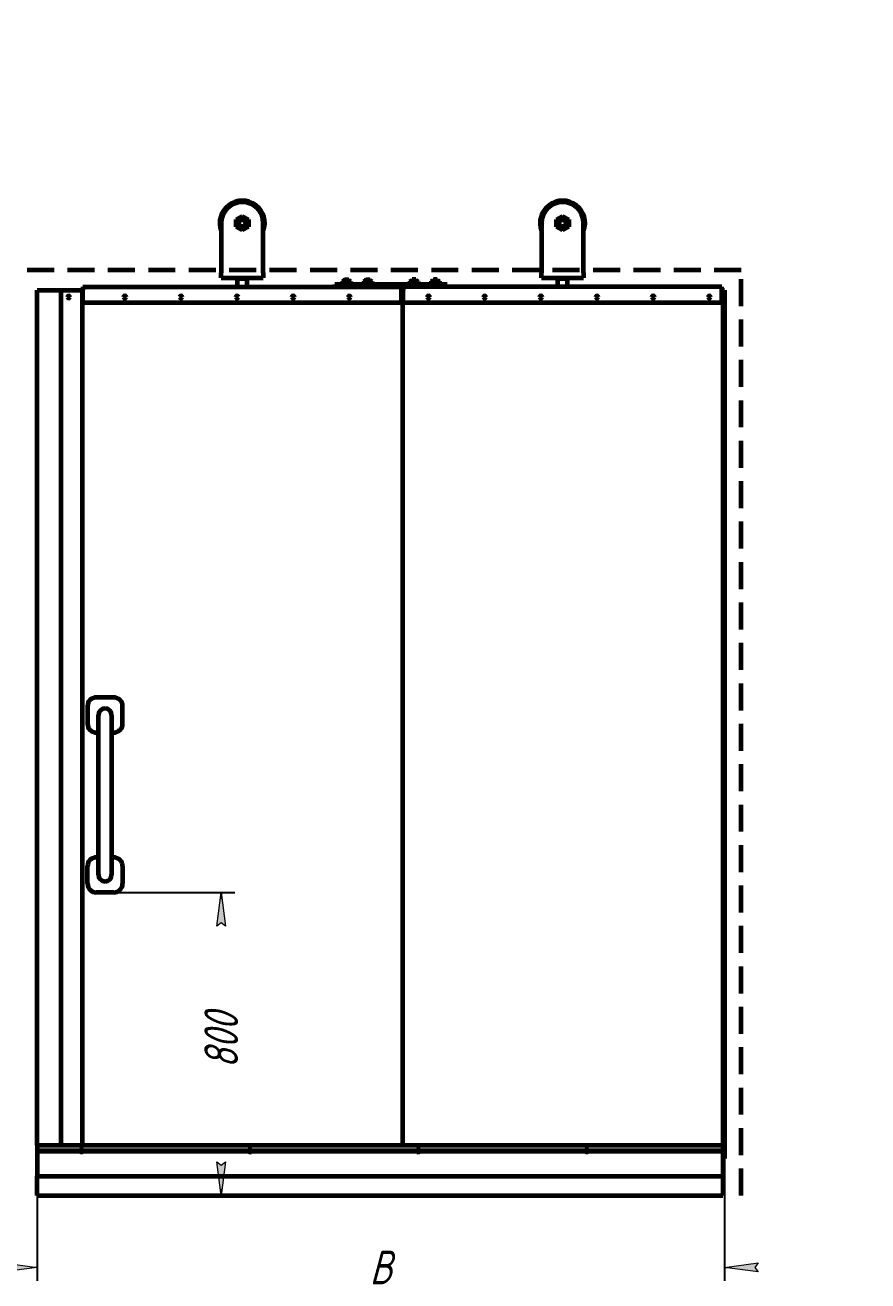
# Model space of a CAD drawing. Header units: millimetres. Extents: x 0 to 3360, y 0 to 297.
# Drawn here: x 677.6 to 802.7, y 110.6 to 297 of the extents above; entities that cross this region are included whole.
import ezdxf

# ---------------------------------------------------------------- set-up
doc = ezdxf.new("R2010")
doc.units = ezdxf.units.MM
for name, pattern in [('K5LT_BASIC', [0]), ('K5LT_DASHED_REINFORCED', [6, 4, -2]), ('K5LT_THIN', [0])]:
    doc.linetypes.add(name, pattern=pattern)
doc.layers.add('Системный слой', color=7, linetype='Continuous')
doc.styles.add('KDIMTEXTSTYLE', font='GOST_AU.SHX', dxfattribs={"width": 0.96, "oblique": 15, "height": 5})
doc.dimstyles.new('KDIMSTYLE (0.08)', dxfattribs={"dimtxt": 5, "dimasz": 1, "dimexe": 2, "dimexo": 0, "dimgap": 1, "dimtad": 1, "dimlfac": 12, "dimtxsty": 'KDIMTEXTSTYLE', "dimsah": 1, "dimcen": 0, "dimdle": 1, "dimadec": 0, "dimazin": 0, "dimtfac": 0.667, "dimtmove": 0, "dimatfit": 3, "dimfxl": 1, "dimtvp": 1, "dimtolj": 1, "dimtzin": 0, "dimarcsym": 0})

# ---------------------------------------------------------------- blocks, each defined once
blk = doc.blocks.new('U567')
at = {"layer": 'Системный слой', "color": 5, "linetype": 'K5LT_BASIC', "lineweight": 60, "true_color": 0x0000ff}
for p, q in [((686.85, 195.93), (686.85, 193.32)), ((690.75, 197.23), (688.15, 197.23)), ((692.06, 193.32), (692.06, 195.93)), ((688.48, 170.9), (688.48, 194.62)), ((690.43, 194.62), (690.43, 170.9)), ((688.15, 192.02), (688.48, 192.02)), ((690.43, 192.02), (690.75, 192.02)), ((688.15, 173.51), (688.48, 173.51)), ((690.43, 173.51), (690.75, 173.51)), ((686.85, 169.6), (686.85, 172.2)), ((692.06, 172.2), (692.06, 169.6)), ((690.75, 168.3), (688.15, 168.3))]:
    blk.add_line(p, q, dxfattribs=at)
for centre, radius, start, end in [((688.15, 195.93), 1.3, 90, 180), ((690.75, 195.93), 1.3, 0, 90), ((689.45, 194.62), 0.977, 90, 180), ((689.45, 194.62), 0.977, 0, 90), ((688.15, 193.32), 1.3, 180, 270), ((690.75, 193.32), 1.3, 270, 0), ((688.15, 172.2), 1.3, 90, 180), ((690.75, 172.2), 1.3, 0, 90), ((688.15, 169.6), 1.3, 180, 270), ((689.45, 170.9), 0.977, 180, 270), ((689.45, 170.9), 0.977, 270, 0), ((690.75, 169.6), 1.3, 270, 0)]:
    blk.add_arc(centre, radius, start, end, dxfattribs=at)
blk = doc.blocks.new('KDIMARROW_01')
at = {"layer": 'Системный слой'}
blk.add_hatch(color=0, dxfattribs=at).paths.add_polyline_path([(0, 0), (-5, 0.66), (-4.5, 0), (-5, -0.66)])
at = {"layer": 'Системный слой', "color": 0, "linetype": 'K5LT_THIN', "lineweight": 18}
for p, q in [((-4.5, 0), (-5, 0.66)), ((-5, 0.66), (0, 0)), ((0, 0), (-5, -0.66)), ((-5, -0.66), (-4.5, 0)), ((0, 0), (-1, 0))]:
    blk.add_line(p, q, dxfattribs=at)

msp = doc.modelspace()

# ---------------------------------------------------------------- linework, layer by layer
at = {"layer": 'Системный слой', "color": 5, "linetype": 'K5LT_BASIC', "lineweight": 60, "true_color": 0x0000ff}
for p, q in [((708.90289, 268.13778), (709.81956, 268.66702)), ((709.81956, 268.66702), (710.73623, 268.13778)), ((756.44456, 268.13778), (757.36123, 268.66702)), ((757.36123, 268.66702), (758.27789, 268.13778)), ((706.69456, 267.60854), (706.69456, 260.23354)), ((708.90289, 267.0793), (708.90289, 268.13778)), ((709.81956, 266.55007), (708.90289, 267.0793)), ((710.73623, 267.0793), (709.81956, 266.55007)), ((710.73623, 268.13778), (710.73623, 267.0793)), ((712.94456, 260.23354), (712.94456, 267.60854)), ((754.23623, 267.60854), (754.23623, 260.23354)), ((756.44456, 267.0793), (756.44456, 268.13778)), ((757.36123, 266.55007), (756.44456, 267.0793)), ((758.27789, 267.0793), (757.36123, 266.55007)), ((758.27789, 268.13778), (758.27789, 267.0793)), ((760.48623, 260.23354), (760.48623, 267.60854)), ((706.69456, 259.48354), (706.69456, 260.23354)), ((706.69456, 259.48354), (712.94456, 259.48354)), ((709.06956, 259.40021), (710.56956, 259.40021)), ((709.06956, 259.40021), (709.06956, 258.15021)), ((709.15289, 259.48354), (709.31956, 259.48354)), ((709.15289, 259.48354), (709.15289, 259.40021)), ((710.31956, 259.48354), (710.48623, 259.48354)), ((710.48623, 259.48354), (710.48623, 259.40021)), ((710.56956, 258.15021), (710.56956, 259.40021)), ((712.94456, 260.23354), (712.94456, 259.48354)), ((725.02789, 259.23354), (724.96539, 259.17104)), ((725.63206, 259.17104), (724.96539, 259.17104)), ((724.96539, 259.02521), (724.96539, 259.17104)), ((725.02789, 259.23354), (725.56956, 259.23354)), ((725.56956, 259.23354), (725.63206, 259.17104)), ((725.63206, 259.02521), (725.63206, 259.17104)), ((728.19456, 259.23354), (728.13206, 259.17104)), ((728.79873, 259.17104), (728.13206, 259.17104)), ((728.13206, 259.02521), (728.13206, 259.17104)), ((728.19456, 259.23354), (728.73623, 259.23354)), ((728.73623, 259.23354), (728.79873, 259.17104)), ((728.79873, 259.02521), (728.79873, 259.17104)), ((735.02789, 259.23354), (734.96539, 259.17104)), ((734.96539, 259.17104), (735.63206, 259.17104)), ((734.96539, 259.02521), (734.96539, 259.17104)), ((735.56956, 259.23354), (735.02789, 259.23354)), ((735.56956, 259.23354), (735.63206, 259.17104)), ((735.63206, 259.02521), (735.63206, 259.17104)), ((738.19456, 259.23354), (738.13206, 259.17104)), ((738.13206, 259.17104), (738.79873, 259.17104)), ((738.13206, 259.02521), (738.13206, 259.17104)), ((738.73623, 259.23354), (738.19456, 259.23354)), ((738.73623, 259.23354), (738.79873, 259.17104)), ((738.79873, 259.02521), (738.79873, 259.17104)), ((754.23623, 259.48354), (754.23623, 260.23354)), ((754.23623, 259.48354), (760.48623, 259.48354)), ((756.61123, 259.40021), (758.11123, 259.40021)), ((756.61123, 259.40021), (756.61123, 258.15021)), ((756.69456, 259.48354), (756.86123, 259.48354)), ((756.69456, 259.48354), (756.69456, 259.40021)), ((757.86123, 259.48354), (758.02789, 259.48354)), ((758.02789, 259.48354), (758.02789, 259.40021)), ((758.11123, 258.15021), (758.11123, 259.40021)), ((760.48623, 260.23354), (760.48623, 259.48354)), ((679.38206, 257.65021), (686.17373, 257.65021)), ((679.38206, 130.76563), (679.38206, 257.65021)), ((682.96539, 130.76563), (682.96539, 257.65021)), ((686.04873, 257.65021), (686.04873, 130.76563)), ((686.17373, 258.15021), (686.17373, 257.65021)), ((686.17373, 258.15021), (733.46539, 258.15021)), ((686.17373, 255.81688), (686.17373, 257.65021)), ((723.54873, 258.15021), (723.54873, 258.48354)), ((724.38206, 258.48354), (723.54873, 258.48354)), ((724.38206, 258.15021), (723.54873, 258.15021)), ((739.38206, 258.48354), (724.38206, 258.48354)), ((739.38206, 258.15021), (724.38206, 258.15021)), ((724.81123, 259.02521), (724.67326, 258.94556)), ((724.67326, 258.94556), (724.67326, 258.56319)), ((724.81123, 258.48354), (724.67326, 258.56319)), ((724.87654, 259.02521), (724.81123, 259.02521)), ((725.78623, 259.02521), (724.87654, 259.02521)), ((724.986, 258.94556), (724.986, 258.56319)), ((725.61146, 258.94556), (725.61146, 258.56319)), ((725.78623, 259.02521), (725.92419, 258.94556)), ((725.78623, 258.48354), (725.92419, 258.56319)), ((725.92419, 258.94556), (725.92419, 258.56319)), ((727.97789, 259.02521), (727.83993, 258.94556)), ((727.83993, 258.94556), (727.83993, 258.56319)), ((727.97789, 258.48354), (727.83993, 258.56319)), ((728.04321, 259.02521), (727.97789, 259.02521)), ((728.95289, 259.02521), (728.04321, 259.02521)), ((728.15266, 258.94556), (728.15266, 258.56319)), ((728.77813, 258.94556), (728.77813, 258.56319)), ((728.95289, 259.02521), (729.09086, 258.94556)), ((728.95289, 258.48354), (729.09086, 258.56319)), ((729.09086, 258.94556), (729.09086, 258.56319)), ((733.46539, 257.65021), (733.46539, 258.15021)), ((733.46539, 255.81688), (733.46539, 257.65021)), ((733.46539, 257.65021), (733.59039, 257.65021)), ((733.59039, 257.65021), (733.59039, 130.76563)), ((733.59039, 257.65021), (733.59039, 130.76563)), ((733.59039, 257.65021), (733.71539, 257.65021)), ((733.71539, 258.15021), (733.71539, 257.65021)), ((733.71539, 255.81688), (733.71539, 257.65021)), ((734.81123, 259.02521), (734.67326, 258.94556)), ((734.67326, 258.94556), (734.67326, 258.56319)), ((734.81123, 258.48354), (734.67326, 258.56319)), ((734.81123, 259.02521), (735.72091, 259.02521)), ((734.986, 258.94556), (734.986, 258.56319)), ((735.61146, 258.94556), (735.61146, 258.56319)), ((735.72091, 259.02521), (735.78623, 259.02521)), ((735.78623, 259.02521), (735.92419, 258.94556)), ((735.78623, 258.48354), (735.92419, 258.56319)), ((735.92419, 258.94556), (735.92419, 258.56319)), ((737.97789, 259.02521), (737.83993, 258.94556)), ((737.83993, 258.94556), (737.83993, 258.56319)), ((737.97789, 258.48354), (737.83993, 258.56319)), ((737.97789, 259.02521), (738.88758, 259.02521)), ((738.15266, 258.94556), (738.15266, 258.56319)), ((738.77813, 258.94556), (738.77813, 258.56319)), ((738.88758, 259.02521), (738.95289, 259.02521)), ((738.95289, 259.02521), (739.09086, 258.94556)), ((738.95289, 258.48354), (739.09086, 258.56319)), ((739.09086, 258.94556), (739.09086, 258.56319)), ((740.21539, 258.48354), (739.38206, 258.48354)), ((740.21539, 258.15021), (739.38206, 258.15021)), ((740.21539, 258.15021), (740.21539, 258.48354)), ((771.92373, 258.15021), (740.21539, 258.15021)), ((781.00706, 258.15021), (771.92373, 258.15021)), ((781.00706, 257.65021), (781.00706, 258.15021)), ((781.00706, 255.81688), (781.00706, 257.65021)), ((781.00706, 257.65021), (781.13206, 257.65021)), ((781.13206, 257.65021), (781.13206, 123.31313)), ((781.13206, 257.65021), (781.13206, 123.31313)), ((781.13206, 257.65021), (781.38206, 257.65021)), ((781.38206, 257.65021), (781.38206, 128.80729)), ((686.04873, 255.81688), (733.46539, 255.81688)), ((733.71539, 255.81688), (781.00706, 255.81688)), ((686.04873, 230.7194), (686.04873, 230.55273)), ((686.04873, 223.88604), (686.04873, 223.88607)), ((686.04902, 223.7194), (686.04873, 223.7194)), ((686.04902, 223.88604), (686.04902, 223.71937)), ((679.38206, 130.76563), (679.38206, 126.18229)), ((679.38206, 130.76563), (781.13206, 130.76563)), ((679.38206, 129.97396), (685.78258, 129.97396)), ((679.38206, 129.93229), (685.77789, 129.93229)), ((679.38206, 129.89063), (685.78258, 129.89063)), ((686.14821, 129.97396), (710.78258, 129.97396)), ((686.14821, 129.89063), (710.78258, 129.89063)), ((686.15289, 129.93229), (710.77789, 129.93229)), ((711.14821, 129.97396), (735.78258, 129.97396)), ((711.14821, 129.89063), (735.78258, 129.89063)), ((711.15289, 129.93229), (735.77789, 129.93229)), ((736.14821, 129.97396), (760.78258, 129.97396)), ((736.14821, 129.89063), (760.78258, 129.89063)), ((736.15289, 129.93229), (760.77789, 129.93229)), ((761.14821, 129.97396), (781.13206, 129.97396)), ((761.14821, 129.89063), (781.13206, 129.89063)), ((761.15289, 129.93229), (781.13206, 129.93229)), ((781.13206, 128.80729), (781.38206, 128.80729)), ((679.38206, 123.31313), (679.38206, 126.18229)), ((679.38206, 126.18229), (781.13206, 126.18229)), ((679.38206, 123.31313), (781.13206, 123.31313))]:
    msp.add_line(p, q, dxfattribs=at)
at = {"layer": 'Системный слой', "color": 5, "linetype": 'K5LT_DASHED_REINFORCED', "lineweight": 60, "true_color": 0x0000ff}
for p, q in [((783.88206, 260.65021), (567.71539, 260.65021)), ((783.88206, 123.31313), (783.88206, 260.65021))]:
    msp.add_line(p, q, dxfattribs=at)
at = {"layer": 'Системный слой', "color": 7, "linetype": 'K5LT_THIN', "lineweight": 18}
for p, q in [((709.24311, 259.48354), (709.24311, 259.40021)), ((710.39602, 259.48354), (710.39602, 259.40021)), ((756.78477, 259.48354), (756.78477, 259.40021)), ((757.93768, 259.48354), (757.93768, 259.40021))]:
    msp.add_line(p, q, dxfattribs=at)
at = {"layer": 'Системный слой', "color": 5, "linetype": 'K5LT_BASIC', "lineweight": 60, "true_color": 0x0000ff}
for centre, radius in [((709.81956, 267.60854), 0.825), ((757.36123, 267.60854), 0.825), ((709.81956, 267.60854), 0.54521), ((709.81956, 267.60854), 0.49312), ((757.36123, 267.60854), 0.54521), ((757.36123, 267.60854), 0.49312)]:
    msp.add_circle(centre, radius, dxfattribs=at)
for centre, radius, start, end in [((709.81956, 267.60854), 3.33333, 339.6358652, 200.3641348), ((709.81956, 267.60854), 3.25, 344.0576314, 195.9423686), ((709.81956, 267.60854), 3.125, 0, 180), ((757.36123, 267.60854), 3.33333, 339.6358652, 200.3641348), ((757.36123, 267.60854), 3.25, 344.0576314, 195.9423686), ((757.36123, 267.60854), 3.125, 0, 180), ((684.04873, 256.65021), 0.1875, 0, 180), ((684.04873, 256.65021), 0.1875, 180, 0), ((692.38206, 256.65021), 0.1875, 0, 180), ((692.38206, 256.65021), 0.1875, 180, 0), ((700.71539, 256.65021), 0.1875, 0, 180), ((700.71539, 256.65021), 0.1875, 180, 0), ((709.04873, 256.65021), 0.1875, 0, 180), ((709.04873, 256.65021), 0.1875, 180, 0), ((717.38206, 256.65021), 0.1875, 0, 180), ((717.38206, 256.65021), 0.1875, 180, 0), ((725.71539, 256.65021), 0.1875, 0, 180), ((725.71539, 256.65021), 0.1875, 180, 0), ((737.46539, 256.65021), 0.1875, 0, 180), ((737.46539, 256.65021), 0.1875, 180, 0), ((745.79873, 256.65021), 0.1875, 0, 180), ((745.79873, 256.65021), 0.1875, 180, 0), ((754.13206, 256.65021), 0.1875, 0, 180), ((754.13206, 256.65021), 0.1875, 180, 0), ((762.46539, 256.65021), 0.1875, 0, 180), ((762.46539, 256.65021), 0.1875, 180, 0), ((770.79873, 256.65021), 0.1875, 0, 180), ((770.79873, 256.65021), 0.1875, 180, 0), ((779.13206, 256.65021), 0.1875, 0, 180), ((779.13206, 256.65021), 0.1875, 180, 0), ((685.96539, 129.93229), 0.1875, 167.1604116, 180), ((685.96539, 129.93229), 0.1875, 180, 192.8395884), ((685.96539, 129.93229), 0.1875, 12.8395884, 167.1604116), ((685.96539, 129.93229), 0.1875, 192.8395884, 347.1604116), ((685.96539, 129.93229), 0.1875, 0, 12.8395884), ((685.96539, 129.93229), 0.1875, 347.1604116, 0), ((710.96539, 129.93229), 0.1875, 167.1604116, 180), ((710.96539, 129.93229), 0.1875, 180, 192.8395884), ((710.96539, 129.93229), 0.1875, 12.8395884, 167.1604116), ((710.96539, 129.93229), 0.1875, 192.8395884, 347.1604116), ((710.96539, 129.93229), 0.1875, 0, 12.8395884), ((710.96539, 129.93229), 0.1875, 347.1604116, 0), ((735.96539, 129.93229), 0.1875, 167.1604116, 180), ((735.96539, 129.93229), 0.1875, 180, 192.8395884), ((735.96539, 129.93229), 0.1875, 12.8395884, 167.1604116), ((735.96539, 129.93229), 0.1875, 192.8395884, 347.1604116), ((735.96539, 129.93229), 0.1875, 0, 12.8395884), ((735.96539, 129.93229), 0.1875, 347.1604116, 0), ((760.96539, 129.93229), 0.1875, 167.1604116, 180), ((760.96539, 129.93229), 0.1875, 180, 192.8395884), ((760.96539, 129.93229), 0.1875, 12.8395884, 167.1604116), ((760.96539, 129.93229), 0.1875, 192.8395884, 347.1604116), ((760.96539, 129.93229), 0.1875, 0, 12.8395884), ((760.96539, 129.93229), 0.1875, 347.1604116, 0)]:
    msp.add_arc(centre, radius, start, end, dxfattribs=at)
at = {"layer": 'Системный слой', "color": 7, "linetype": 'K5LT_THIN', "lineweight": 18}
for centre in [(709.81956, 267.60854), (757.36123, 267.60854)]:
    msp.add_arc(centre, 0.58333, 70, 340, dxfattribs=at)
at = {"layer": 'Системный слой', "color": 5, "linetype": 'K5LT_BASIC', "lineweight": 60, "true_color": 0x0000ff}
for points, knots in [([(724.82963, 258.99394), (724.81884, 258.99394), (724.80098, 258.99269), (724.77305, 258.98764), (724.74319, 258.97912), (724.70888, 258.96497), (724.68485, 258.95224), (724.67326, 258.94556)], [0, 0, 0, 0, 1.606665546, 2.674862252, 4.226516478, 6.173683735, 8, 8, 8, 8]), ([(724.67326, 258.56319), (724.68887, 258.55419), (724.71417, 258.5412), (724.74965, 258.52762), (724.77612, 258.52043), (724.80281, 258.5159), (724.81958, 258.51481), (724.82963, 258.51482)], [0, 0, 0, 0, 2.459672841, 3.96445866, 5.488322611, 6.503588481, 8, 8, 8, 8]), ([(724.986, 258.94556), (724.97024, 258.95465), (724.94474, 258.96772), (724.90926, 258.98125), (724.88291, 258.98836), (724.85637, 258.99286), (724.83968, 258.99394), (724.82963, 258.99394)], [0, 0, 0, 0, 2.447885207, 3.957149529, 5.470785439, 6.481927517, 8, 8, 8, 8]), ([(724.82963, 258.51482), (724.83683, 258.51481), (724.85109, 258.51547), (724.8722, 258.51836), (724.89279, 258.52293), (724.92208, 258.5318), (724.95305, 258.54505), (724.97732, 258.55819), (724.986, 258.56319)], [0, 0, 0, 0, 1.223170086, 2.426720366, 3.610837504, 4.759468202, 7.482569278, 9, 9, 9, 9]), ([(725.61146, 258.94556), (725.58553, 258.95304), (725.55049, 258.96222), (725.48163, 258.97725), (725.43357, 258.98508), (725.37845, 258.99075), (725.34654, 258.99301), (725.30845, 258.99408), (725.28054, 258.99388), (725.24639, 258.9927), (725.20637, 258.98987), (725.14938, 258.98284), (725.07549, 258.96947), (725.01938, 258.95519), (724.986, 258.94556)], [0, 0, 0, 0, 1.903851453, 2.563228453, 5.009109718, 5.377377798, 6.500325265, 7.273781569, 8.070534859, 8.47281211, 9.689091953, 10.909821147, 12.538369308, 15, 15, 15, 15]), ([(724.986, 258.56319), (725.01193, 258.55571), (725.04697, 258.54653), (725.11582, 258.5315), (725.16389, 258.52367), (725.219, 258.518), (725.25091, 258.51574), (725.289, 258.51467), (725.31692, 258.51487), (725.35106, 258.51605), (725.39108, 258.51888), (725.44808, 258.52591), (725.52197, 258.53928), (725.57808, 258.55356), (725.61146, 258.56319)], [0, 0, 0, 0, 1.903851453, 2.563228453, 5.009109718, 5.377377798, 6.500325265, 7.273781569, 8.070534859, 8.47281211, 9.689091953, 10.909821147, 12.538369308, 15, 15, 15, 15]), ([(725.92419, 258.94556), (725.90673, 258.95563), (725.87245, 258.97296), (725.83524, 258.98508), (725.80769, 258.99075), (725.79173, 258.99301), (725.77269, 258.99408), (725.75873, 258.99388), (725.74166, 258.9927), (725.72165, 258.98987), (725.69315, 258.98284), (725.6562, 258.96947), (725.62815, 258.95519), (725.61146, 258.94556)], [0, 0, 0, 0, 2.392346556, 4.67516907, 5.018885945, 6.066970248, 6.788862798, 7.532499202, 7.907957969, 9.04315249, 10.182499737, 11.702478021, 14, 14, 14, 14]), ([(725.61146, 258.56319), (725.62892, 258.55312), (725.6632, 258.53579), (725.70041, 258.52367), (725.72796, 258.518), (725.74392, 258.51574), (725.76296, 258.51467), (725.77692, 258.51487), (725.79399, 258.51605), (725.814, 258.51888), (725.8425, 258.52591), (725.87945, 258.53928), (725.9075, 258.55356), (725.92419, 258.56319)], [0, 0, 0, 0, 2.392346556, 4.67516907, 5.018885945, 6.066970248, 6.788862798, 7.532499202, 7.907957969, 9.04315249, 10.182499737, 11.702478021, 14, 14, 14, 14]), ([(727.9963, 258.99394), (727.9855, 258.99394), (727.96765, 258.99269), (727.93972, 258.98764), (727.90986, 258.97912), (727.87555, 258.96497), (727.85151, 258.95224), (727.83993, 258.94556)], [0, 0, 0, 0, 1.606665546, 2.674862252, 4.226516478, 6.173683735, 8, 8, 8, 8]), ([(727.83993, 258.56319), (727.85554, 258.55419), (727.88083, 258.5412), (727.91631, 258.52762), (727.94279, 258.52043), (727.96948, 258.5159), (727.98625, 258.51481), (727.9963, 258.51482)], [0, 0, 0, 0, 2.459672841, 3.96445866, 5.488322611, 6.503588481, 8, 8, 8, 8]), ([(728.15266, 258.94556), (728.13691, 258.95465), (728.1114, 258.96772), (728.07593, 258.98125), (728.04958, 258.98836), (728.02304, 258.99286), (728.00635, 258.99394), (727.9963, 258.99394)], [0, 0, 0, 0, 2.447885207, 3.957149529, 5.470785439, 6.481927517, 8, 8, 8, 8]), ([(727.9963, 258.51482), (728.0035, 258.51481), (728.01776, 258.51547), (728.03887, 258.51836), (728.05945, 258.52293), (728.08875, 258.5318), (728.11972, 258.54505), (728.14399, 258.55819), (728.15266, 258.56319)], [0, 0, 0, 0, 1.223170086, 2.426720366, 3.610837504, 4.759468202, 7.482569278, 9, 9, 9, 9]), ([(728.77813, 258.94556), (728.75219, 258.95304), (728.71715, 258.96222), (728.6483, 258.97725), (728.60023, 258.98508), (728.54512, 258.99075), (728.51321, 258.99301), (728.47512, 258.99408), (728.4472, 258.99388), (728.41306, 258.9927), (728.37304, 258.98987), (728.31604, 258.98284), (728.24215, 258.96947), (728.18604, 258.95519), (728.15266, 258.94556)], [0, 0, 0, 0, 1.903851453, 2.563228453, 5.009109718, 5.377377798, 6.500325265, 7.273781569, 8.070534859, 8.47281211, 9.689091953, 10.909821147, 12.538369308, 15, 15, 15, 15]), ([(728.15266, 258.56319), (728.1786, 258.55571), (728.21363, 258.54653), (728.28249, 258.5315), (728.33056, 258.52367), (728.38567, 258.518), (728.41758, 258.51574), (728.45567, 258.51467), (728.48359, 258.51487), (728.51773, 258.51605), (728.55775, 258.51888), (728.61474, 258.52591), (728.68864, 258.53928), (728.74475, 258.55356), (728.77813, 258.56319)], [0, 0, 0, 0, 1.903851453, 2.563228453, 5.009109718, 5.377377798, 6.500325265, 7.273781569, 8.070534859, 8.47281211, 9.689091953, 10.909821147, 12.538369308, 15, 15, 15, 15]), ([(729.09086, 258.94556), (729.0734, 258.95563), (729.03912, 258.97296), (729.00191, 258.98508), (728.97435, 258.99075), (728.9584, 258.99301), (728.93935, 258.99408), (728.9254, 258.99388), (728.90832, 258.9927), (728.88831, 258.98987), (728.85982, 258.98284), (728.82287, 258.96947), (728.79482, 258.95519), (728.77813, 258.94556)], [0, 0, 0, 0, 2.392346556, 4.67516907, 5.018885945, 6.066970248, 6.788862798, 7.532499202, 7.907957969, 9.04315249, 10.182499737, 11.702478021, 14, 14, 14, 14]), ([(728.77813, 258.56319), (728.79558, 258.55312), (728.82986, 258.53579), (728.86707, 258.52367), (728.89463, 258.518), (728.91058, 258.51574), (728.92963, 258.51467), (728.94359, 258.51487), (728.96066, 258.51605), (728.98067, 258.51888), (729.00917, 258.52591), (729.04611, 258.53928), (729.07417, 258.55356), (729.09086, 258.56319)], [0, 0, 0, 0, 2.392346556, 4.67516907, 5.018885945, 6.066970248, 6.788862798, 7.532499202, 7.907957969, 9.04315249, 10.182499737, 11.702478021, 14, 14, 14, 14]), ([(734.67326, 258.94556), (734.69072, 258.95563), (734.725, 258.97296), (734.76221, 258.98508), (734.78977, 258.99075), (734.80572, 258.99301), (734.82477, 258.99408), (734.83873, 258.99388), (734.8558, 258.9927), (734.87581, 258.98987), (734.90431, 258.98284), (734.94125, 258.96947), (734.96931, 258.95519), (734.986, 258.94556)], [0, 0, 0, 0, 2.392346556, 4.67516907, 5.018885945, 6.066970248, 6.788862798, 7.532499202, 7.907957969, 9.04315249, 10.182499737, 11.702478021, 14, 14, 14, 14]), ([(734.986, 258.56319), (734.96854, 258.55312), (734.93426, 258.53579), (734.89705, 258.52367), (734.86949, 258.518), (734.85354, 258.51574), (734.83449, 258.51467), (734.82053, 258.51487), (734.80346, 258.51605), (734.78345, 258.51888), (734.75496, 258.52591), (734.71801, 258.53928), (734.68995, 258.55356), (734.67326, 258.56319)], [0, 0, 0, 0, 2.392346556, 4.67516907, 5.018885945, 6.066970248, 6.788862798, 7.532499202, 7.907957969, 9.04315249, 10.182499737, 11.702478021, 14, 14, 14, 14]), ([(734.986, 258.94556), (735.01193, 258.95304), (735.04697, 258.96222), (735.11582, 258.97725), (735.16389, 258.98508), (735.219, 258.99075), (735.25091, 258.99301), (735.289, 258.99408), (735.31692, 258.99388), (735.35106, 258.9927), (735.39108, 258.98987), (735.44808, 258.98284), (735.52197, 258.96947), (735.57808, 258.95519), (735.61146, 258.94556)], [0, 0, 0, 0, 1.903851453, 2.563228453, 5.009109718, 5.377377798, 6.500325265, 7.273781569, 8.070534859, 8.47281211, 9.689091953, 10.909821147, 12.538369308, 15, 15, 15, 15]), ([(735.61146, 258.56319), (735.58553, 258.55571), (735.55049, 258.54653), (735.48163, 258.5315), (735.43357, 258.52367), (735.37845, 258.518), (735.34654, 258.51574), (735.30845, 258.51467), (735.28054, 258.51487), (735.24639, 258.51605), (735.20637, 258.51888), (735.14938, 258.52591), (735.07549, 258.53928), (735.01938, 258.55356), (734.986, 258.56319)], [0, 0, 0, 0, 1.903851453, 2.563228453, 5.009109718, 5.377377798, 6.500325265, 7.273781569, 8.070534859, 8.47281211, 9.689091953, 10.909821147, 12.538369308, 15, 15, 15, 15]), ([(735.61146, 258.94556), (735.62721, 258.95465), (735.65272, 258.96772), (735.6882, 258.98125), (735.71454, 258.98836), (735.74108, 258.99286), (735.75777, 258.99394), (735.76782, 258.99394)], [0, 0, 0, 0, 2.447885207, 3.957149529, 5.470785439, 6.481927517, 8, 8, 8, 8]), ([(735.76782, 258.51482), (735.76062, 258.51481), (735.74637, 258.51547), (735.72525, 258.51836), (735.70467, 258.52293), (735.67537, 258.5318), (735.6444, 258.54505), (735.62013, 258.55819), (735.61146, 258.56319)], [0, 0, 0, 0, 1.223170086, 2.426720366, 3.610837504, 4.759468202, 7.482569278, 9, 9, 9, 9]), ([(735.76782, 258.99394), (735.77862, 258.99394), (735.79648, 258.99269), (735.8244, 258.98764), (735.85426, 258.97912), (735.88858, 258.96497), (735.91261, 258.95224), (735.92419, 258.94556)], [0, 0, 0, 0, 1.606665546, 2.674862252, 4.226516478, 6.173683735, 8, 8, 8, 8]), ([(735.92419, 258.56319), (735.90858, 258.55419), (735.88329, 258.5412), (735.84781, 258.52762), (735.82133, 258.52043), (735.79464, 258.5159), (735.77787, 258.51481), (735.76782, 258.51482)], [0, 0, 0, 0, 2.459672841, 3.96445866, 5.488322611, 6.503588481, 8, 8, 8, 8]), ([(737.83993, 258.94556), (737.85739, 258.95563), (737.89167, 258.97296), (737.92888, 258.98508), (737.95644, 258.99075), (737.97239, 258.99301), (737.99143, 258.99408), (738.00539, 258.99388), (738.02246, 258.9927), (738.04247, 258.98987), (738.07097, 258.98284), (738.10792, 258.96947), (738.13597, 258.95519), (738.15266, 258.94556)], [0, 0, 0, 0, 2.392346556, 4.67516907, 5.018885945, 6.066970248, 6.788862798, 7.532499202, 7.907957969, 9.04315249, 10.182499737, 11.702478021, 14, 14, 14, 14]), ([(738.15266, 258.56319), (738.13521, 258.55312), (738.10092, 258.53579), (738.06372, 258.52367), (738.03616, 258.518), (738.0202, 258.51574), (738.00116, 258.51467), (737.9872, 258.51487), (737.97013, 258.51605), (737.95012, 258.51888), (737.92162, 258.52591), (737.88468, 258.53928), (737.85662, 258.55356), (737.83993, 258.56319)], [0, 0, 0, 0, 2.392346556, 4.67516907, 5.018885945, 6.066970248, 6.788862798, 7.532499202, 7.907957969, 9.04315249, 10.182499737, 11.702478021, 14, 14, 14, 14]), ([(738.15266, 258.94556), (738.1786, 258.95304), (738.21363, 258.96222), (738.28249, 258.97725), (738.33056, 258.98508), (738.38567, 258.99075), (738.41758, 258.99301), (738.45567, 258.99408), (738.48359, 258.99388), (738.51773, 258.9927), (738.55775, 258.98987), (738.61474, 258.98284), (738.68864, 258.96947), (738.74475, 258.95519), (738.77813, 258.94556)], [0, 0, 0, 0, 1.903851453, 2.563228453, 5.009109718, 5.377377798, 6.500325265, 7.273781569, 8.070534859, 8.47281211, 9.689091953, 10.909821147, 12.538369308, 15, 15, 15, 15]), ([(738.77813, 258.56319), (738.75219, 258.55571), (738.71715, 258.54653), (738.6483, 258.5315), (738.60023, 258.52367), (738.54512, 258.518), (738.51321, 258.51574), (738.47512, 258.51467), (738.4472, 258.51487), (738.41306, 258.51605), (738.37304, 258.51888), (738.31604, 258.52591), (738.24215, 258.53928), (738.18604, 258.55356), (738.15266, 258.56319)], [0, 0, 0, 0, 1.903851453, 2.563228453, 5.009109718, 5.377377798, 6.500325265, 7.273781569, 8.070534859, 8.47281211, 9.689091953, 10.909821147, 12.538369308, 15, 15, 15, 15]), ([(738.77813, 258.94556), (738.79388, 258.95465), (738.81939, 258.96772), (738.85486, 258.98125), (738.88121, 258.98836), (738.90775, 258.99286), (738.92444, 258.99394), (738.93449, 258.99394)], [0, 0, 0, 0, 2.447885207, 3.957149529, 5.470785439, 6.481927517, 8, 8, 8, 8]), ([(738.93449, 258.51482), (738.92729, 258.51481), (738.91303, 258.51547), (738.89192, 258.51836), (738.87133, 258.52293), (738.84204, 258.5318), (738.81107, 258.54505), (738.7868, 258.55819), (738.77813, 258.56319)], [0, 0, 0, 0, 1.223170086, 2.426720366, 3.610837504, 4.759468202, 7.482569278, 9, 9, 9, 9]), ([(738.93449, 258.99394), (738.94529, 258.99394), (738.96314, 258.99269), (738.99107, 258.98764), (739.02093, 258.97912), (739.05524, 258.96497), (739.07928, 258.95224), (739.09086, 258.94556)], [0, 0, 0, 0, 1.606665546, 2.674862252, 4.226516478, 6.173683735, 8, 8, 8, 8]), ([(739.09086, 258.56319), (739.07525, 258.55419), (739.04996, 258.5412), (739.01447, 258.52762), (738.988, 258.52043), (738.96131, 258.5159), (738.94454, 258.51481), (738.93449, 258.51482)], [0, 0, 0, 0, 2.459672841, 3.96445866, 5.488322611, 6.503588481, 8, 8, 8, 8])]:
    msp.add_open_spline(points, degree=3, knots=knots, dxfattribs=at)

# ---------------------------------------------------------------- block references
at = {"layer": 'Системный слой'}
msp.add_blockref('U567', (0, 0), dxfattribs=at)

# ---------------------------------------------------------------- dimensions: what is measured, and where the dimension line sits
at = {"layer": 'Системный слой', "color": 7}
msp.add_linear_dim(base=(706.69456, 168.29773), p1=(692.15202, 123.31313), p2=(689.45159, 168.29773), angle=90, location=(706.69456, 146.29773), text='\\H5.0;\\W0.965;\\Q15;\\H5.0;\\W0.965;\\Q15;\\Q15;800', dimstyle='KDIMSTYLE (0.08)', override={"dimexo": 0, "dimblk1": 'KDIMARROW_01', "dimblk2": 'KDIMARROW_01', "dimse1": 0, "dimse2": 0, "dimclrt": 7, "dimtolj": 1}, dxfattribs=at).render()
msp.add_linear_dim(base=(679.38206, 112.64574), p1=(781.38206, 128.80729), p2=(679.38206, 123.31313), location=(730.38206, 112.64574), text='\\H5.0;\\W0.965;\\Q15;\\H5.0;\\W0.965;\\Q15;\\Q15;B', dimstyle='KDIMSTYLE (0.08)', override={"dimexo": 0, "dimblk1": 'KDIMARROW_01', "dimblk2": 'KDIMARROW_01', "dimse1": 0, "dimse2": 0, "dimclrt": 7, "dimtolj": 1}, dxfattribs=at).render()

doc.saveas('drawing.dxf')
